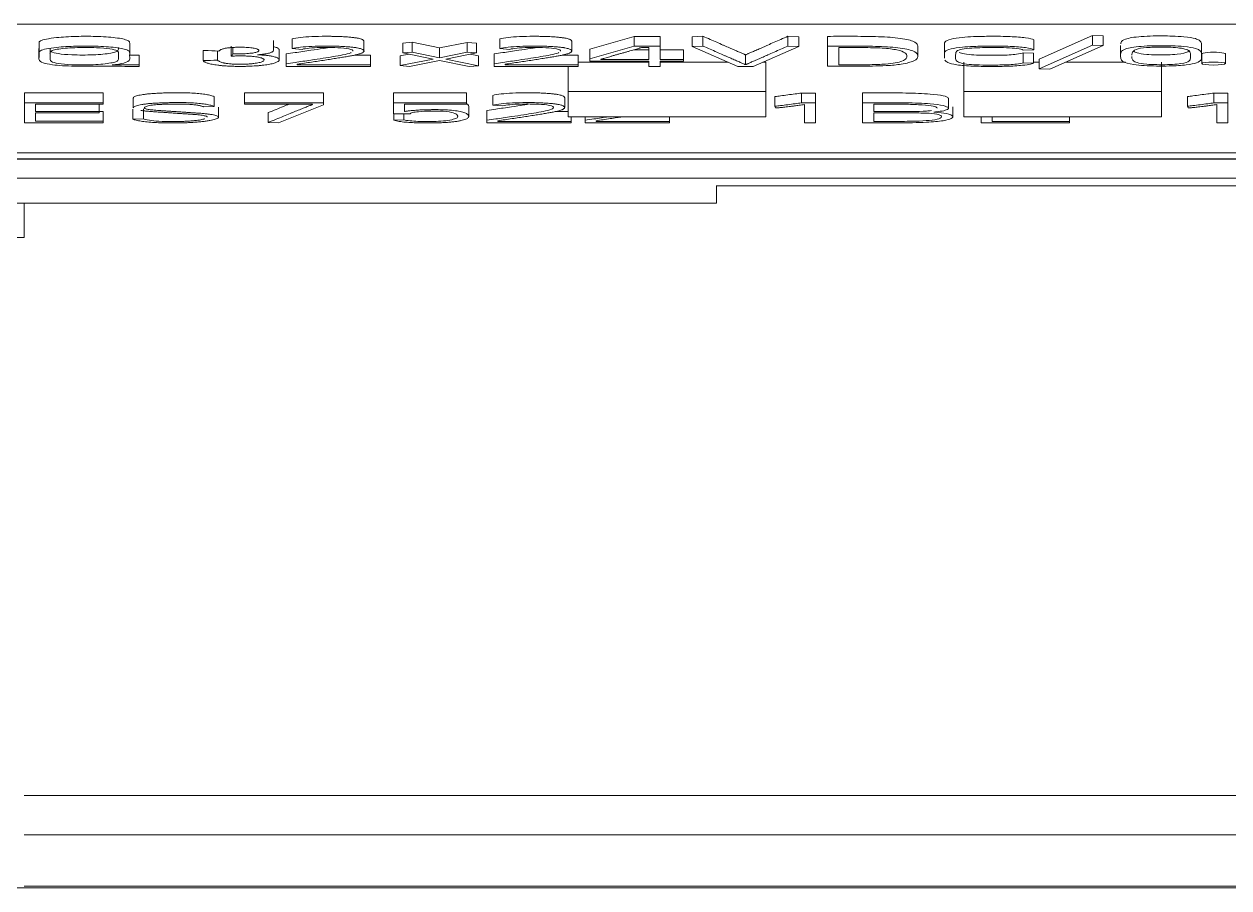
# Model space of a CAD drawing. Header units: millimetres. Extents: x 0 to 594, y 0 to 420.
# Drawn here: x 242.27 to 254.45, y 43.12 to 51.86 of the extents above; entities that cross this region are included whole.
import ezdxf

# ---------------------------------------------------------------- set-up
doc = ezdxf.new("R2010")
doc.units = ezdxf.units.MM
doc.layers.add('1', color=7, linetype='Continuous')

msp = doc.modelspace()

# ---------------------------------------------------------------- linework, layer by layer
at = {"layer": '1', "color": 7, "linetype": 'Continuous', "lineweight": 13}
for p, q in [((265.171, 51.859), (240.371, 51.859)), ((242.422, 51.67), (242.422, 51.571)), ((243.339, 51.562), (243.339, 51.662)), ((244.792, 51.592), (244.792, 51.692)), ((244.982, 51.611), (244.982, 51.71)), ((245.707, 51.588), (245.707, 51.687)), ((246.194, 51.675), (246.099, 51.667)), ((246.099, 51.568), (246.099, 51.667)), ((246.471, 51.618), (246.194, 51.675)), ((246.194, 51.576), (246.194, 51.675)), ((246.751, 51.674), (246.471, 51.618)), ((246.844, 51.667), (246.751, 51.674)), ((246.751, 51.575), (246.751, 51.674)), ((246.844, 51.567), (246.844, 51.667)), ((247.082, 51.611), (247.082, 51.71)), ((247.807, 51.588), (247.807, 51.687)), ((248.438, 51.735), (247.989, 51.606)), ((248.702, 51.735), (248.438, 51.735)), ((248.438, 51.636), (248.438, 51.735)), ((248.702, 51.636), (248.702, 51.735)), ((249.134, 51.736), (249.026, 51.732)), ((249.026, 51.633), (249.026, 51.732)), ((249.134, 51.637), (249.134, 51.736)), ((250.102, 51.732), (249.993, 51.736)), ((249.993, 51.637), (249.993, 51.736)), ((250.102, 51.633), (250.102, 51.732)), ((250.393, 51.636), (250.393, 51.735)), ((251.575, 51.653), (251.575, 51.554)), ((252.479, 51.6), (252.479, 51.7)), ((253.071, 51.745), (252.532, 51.506)), ((253.071, 51.645), (252.532, 51.407)), ((253.18, 51.741), (253.071, 51.745)), ((253.071, 51.645), (253.071, 51.745)), ((253.18, 51.642), (253.071, 51.645)), ((253.18, 51.642), (253.18, 51.741)), ((253.356, 51.644), (253.356, 51.545)), ((242.42, 51.611), (242.42, 51.512)), ((242.533, 51.608), (242.533, 51.508)), ((243.224, 51.562), (243.224, 51.552)), ((243.435, 51.546), (243.337, 51.546)), ((243.435, 51.447), (243.435, 51.546)), ((244.082, 51.592), (244.082, 51.491)), ((244.226, 51.588), (244.226, 51.494)), ((244.366, 51.635), (244.366, 51.535)), ((244.382, 51.623), (244.382, 51.557)), ((244.85, 51.497), (244.85, 51.598)), ((244.922, 51.458), (244.922, 51.558)), ((245.081, 51.604), (244.982, 51.611)), ((245.612, 51.546), (245.774, 51.546)), ((245.774, 51.446), (245.774, 51.546)), ((246.16, 51.555), (246.072, 51.538)), ((246.072, 51.439), (246.072, 51.538)), ((246.194, 51.576), (246.099, 51.568)), ((246.099, 51.568), (246.405, 51.506)), ((246.471, 51.519), (246.194, 51.576)), ((246.471, 51.519), (246.471, 51.618)), ((246.751, 51.575), (246.471, 51.519)), ((246.536, 51.506), (246.844, 51.567)), ((246.844, 51.567), (246.751, 51.575)), ((246.866, 51.537), (246.78, 51.555)), ((246.866, 51.438), (246.866, 51.537)), ((247.022, 51.458), (247.022, 51.558)), ((247.181, 51.604), (247.082, 51.611)), ((247.712, 51.546), (247.874, 51.546)), ((247.874, 51.446), (247.874, 51.546)), ((248.438, 51.636), (247.989, 51.507)), ((247.989, 51.507), (247.989, 51.606)), ((248.588, 51.599), (248.435, 51.599)), ((248.702, 51.636), (248.438, 51.636)), ((248.511, 51.622), (248.588, 51.622)), ((248.588, 51.622), (248.588, 51.5)), ((248.702, 51.5), (248.702, 51.636)), ((248.937, 51.599), (248.702, 51.599)), ((248.937, 51.5), (248.937, 51.599)), ((249.134, 51.637), (249.026, 51.633)), ((249.026, 51.633), (249.487, 51.432)), ((249.565, 51.449), (249.565, 51.548)), ((249.643, 51.432), (250.102, 51.633)), ((250.102, 51.633), (249.993, 51.637)), ((250.393, 51.636), (250.393, 51.434)), ((250.506, 51.622), (250.506, 51.447)), ((251.307, 51.533), (251.307, 51.632)), ((251.575, 51.615), (251.575, 51.516)), ((251.576, 51.635), (251.576, 51.638)), ((252.479, 51.6), (252.37, 51.597)), ((252.372, 51.568), (252.476, 51.564)), ((252.372, 51.469), (252.372, 51.568)), ((252.476, 51.465), (252.476, 51.564)), ((252.641, 51.403), (253.18, 51.642)), ((254.175, 51.541), (254.175, 51.64)), ((254.176, 51.559), (254.176, 51.46)), ((254.417, 51.46), (254.417, 51.559)), ((243.435, 51.447), (243.16, 51.447)), ((243.435, 51.432), (243.435, 51.447)), ((244.922, 51.432), (244.922, 51.458)), ((245.774, 51.432), (244.922, 51.432)), ((245.033, 51.453), (245.033, 51.446)), ((245.033, 51.446), (245.774, 51.446)), ((245.774, 51.446), (245.774, 51.432)), ((246.405, 51.506), (246.072, 51.439)), ((246.072, 51.439), (246.167, 51.431)), ((246.167, 51.431), (246.469, 51.492)), ((246.469, 51.492), (246.771, 51.43)), ((246.866, 51.438), (246.536, 51.506)), ((246.771, 51.43), (246.866, 51.438)), ((247.022, 51.432), (247.022, 51.458)), ((247.874, 51.432), (247.022, 51.432)), ((247.133, 51.453), (247.133, 51.446)), ((247.133, 51.446), (247.874, 51.446)), ((247.771, 51.177), (247.771, 51.432)), ((248.588, 51.475), (247.874, 51.475)), ((247.874, 51.446), (247.874, 51.432)), ((247.989, 51.507), (247.989, 51.486)), ((247.989, 51.486), (248.588, 51.486)), ((248.1, 51.5), (248.1, 51.504)), ((248.588, 51.5), (248.1, 51.5)), ((248.588, 51.486), (248.588, 51.432)), ((248.588, 51.432), (248.702, 51.432)), ((248.937, 51.5), (248.702, 51.5)), ((248.702, 51.432), (248.702, 51.486)), ((248.702, 51.486), (248.937, 51.486)), ((249.389, 51.475), (248.702, 51.475)), ((248.937, 51.486), (248.937, 51.5)), ((249.487, 51.432), (249.643, 51.432)), ((249.771, 51.475), (249.74, 51.475)), ((249.771, 51.177), (249.771, 51.475)), ((251.771, 51.177), (251.771, 51.475)), ((252.372, 51.469), (252.476, 51.465)), ((252.532, 51.475), (252.476, 51.475)), ((252.532, 51.407), (252.532, 51.506)), ((252.532, 51.407), (252.641, 51.403)), ((253.405, 51.475), (252.803, 51.475)), ((253.771, 51.177), (253.771, 51.475)), ((243.071, 51.163), (242.275, 51.163)), ((242.275, 51.064), (242.275, 51.163)), ((243.071, 51.064), (243.071, 51.163)), ((244.5, 51.064), (244.5, 51.164)), ((245.299, 51.164), (244.5, 51.164)), ((245.299, 51.064), (245.299, 51.164)), ((246.005, 51.064), (246.005, 51.163)), ((246.005, 51.163), (246.744, 51.163)), ((246.744, 51.064), (246.744, 51.163)), ((247.771, 51.177), (247.771, 50.921)), ((249.771, 51.177), (247.771, 51.177)), ((249.771, 50.921), (249.771, 51.177)), ((250.13, 51.063), (250.13, 51.162)), ((250.13, 51.162), (250.27, 51.162)), ((250.27, 51.063), (250.27, 51.162)), ((250.747, 51.064), (250.747, 51.163)), ((251.771, 51.177), (251.771, 50.921)), ((253.771, 51.177), (251.771, 51.177)), ((253.771, 50.921), (253.771, 51.177)), ((254.3, 51.162), (254.44, 51.162)), ((254.3, 51.063), (254.3, 51.162)), ((254.44, 51.063), (254.44, 51.162)), ((242.275, 51.064), (242.275, 50.861)), ((243.071, 51.064), (242.275, 51.064)), ((242.386, 50.975), (242.386, 51.05)), ((242.386, 51.05), (243.071, 51.05)), ((243.029, 50.975), (243.029, 51.05)), ((243.071, 51.05), (243.071, 51.064)), ((243.375, 51.111), (243.375, 51.011)), ((244.194, 51.027), (244.194, 51.126)), ((244.5, 51.064), (244.5, 51.05)), ((245.299, 51.064), (244.5, 51.064)), ((244.5, 51.05), (245.188, 51.05)), ((244.844, 50.86), (245.299, 51.044)), ((245.188, 51.05), (245.188, 51.046)), ((245.299, 51.044), (245.299, 51.064)), ((246.005, 50.952), (246.005, 51.064)), ((246.005, 51.064), (246.744, 51.064)), ((246.116, 51.05), (246.116, 50.975)), ((246.744, 51.05), (246.116, 51.05)), ((246.744, 51.064), (246.744, 51.05)), ((247.01, 51.039), (247.01, 51.138)), ((247.11, 51.033), (247.01, 51.039)), ((247.736, 51.016), (247.736, 51.115)), ((249.862, 51.028), (249.862, 51.127)), ((250.13, 51.063), (250.27, 51.063)), ((250.159, 50.861), (250.159, 51.045)), ((250.27, 51.063), (250.27, 50.861)), ((250.747, 50.861), (250.747, 51.064)), ((250.86, 51.049), (250.86, 50.975)), ((251.615, 51.008), (251.615, 51.107)), ((254.032, 51.028), (254.032, 51.127)), ((254.3, 51.063), (254.44, 51.063)), ((254.329, 50.861), (254.329, 51.045)), ((254.44, 51.063), (254.44, 50.861)), ((243.029, 50.975), (242.386, 50.975)), ((242.386, 50.876), (242.386, 50.961)), ((242.386, 50.961), (243.029, 50.961)), ((243.029, 50.961), (243.029, 50.975)), ((243.071, 50.975), (243.029, 50.975)), ((243.071, 50.876), (243.071, 50.975)), ((243.369, 50.898), (243.369, 50.998)), ((243.477, 50.902), (243.477, 51.001)), ((244.194, 51.027), (244.085, 51.023)), ((244.236, 50.919), (244.236, 51.018)), ((244.738, 50.865), (244.738, 50.964)), ((246.174, 50.952), (246.005, 50.952)), ((246.009, 50.886), (246.009, 50.952)), ((246.111, 50.892), (246.111, 50.952)), ((246.766, 50.926), (246.766, 51.025)), ((246.95, 50.887), (246.95, 50.986)), ((247.641, 50.974), (247.771, 50.974)), ((247.771, 50.921), (249.771, 50.921)), ((247.802, 50.875), (247.802, 50.921)), ((247.942, 50.887), (247.942, 50.921)), ((248.794, 50.875), (248.794, 50.921)), ((249.868, 51.013), (249.862, 51.028)), ((250.86, 50.961), (250.86, 50.875)), ((251.66, 50.922), (251.66, 51.021)), ((251.771, 50.921), (253.771, 50.921)), ((251.947, 50.921), (251.947, 50.861)), ((252.058, 50.874), (252.058, 50.921)), ((252.841, 50.874), (252.841, 50.921)), ((254.038, 51.013), (254.032, 51.028)), ((242.275, 50.861), (243.071, 50.861)), ((243.071, 50.876), (242.386, 50.876)), ((243.071, 50.861), (243.071, 50.876)), ((243.369, 50.898), (243.477, 50.902)), ((244.738, 50.865), (244.844, 50.86)), ((246.009, 50.886), (246.111, 50.892)), ((246.95, 50.861), (246.95, 50.887)), ((247.802, 50.861), (246.95, 50.861)), ((247.061, 50.882), (247.061, 50.875)), ((247.061, 50.875), (247.802, 50.875)), ((247.802, 50.875), (247.802, 50.861)), ((247.942, 50.861), (247.942, 50.887)), ((248.794, 50.861), (247.942, 50.861)), ((248.053, 50.882), (248.053, 50.875)), ((248.053, 50.875), (248.794, 50.875)), ((248.794, 50.875), (248.794, 50.861)), ((250.27, 50.861), (250.159, 50.861)), ((251.947, 50.861), (252.841, 50.861)), ((252.841, 50.874), (252.058, 50.874)), ((252.841, 50.861), (252.841, 50.874)), ((254.44, 50.861), (254.329, 50.861)), ((265.171, 50.556), (240.371, 50.556)), ((241.271, 50.3), (264.271, 50.3)), ((256.271, 50.225), (249.271, 50.225)), ((249.271, 50.049), (241.121, 50.049)), ((242.271, 49.701), (242.271, 50.049)), ((242.271, 49.701), (241.121, 49.701)), ((263.271, 44.056), (242.271, 44.056)), ((263.271, 43.66), (242.271, 43.66)), ((239.671, 43.122), (247.704, 43.122)), ((263.271, 43.138), (242.271, 43.138))]:
    msp.add_line(p, q, dxfattribs=at)
at = {"layer": '1', "color": 7, "linetype": 'Continuous', "lineweight": 25}
msp.add_line((265.271, 50.492), (240.271, 50.492), dxfattribs=at)
at = {"layer": '1', "color": 7, "linetype": 'Continuous', "lineweight": 13}
msp.add_ellipse((254.296, 51.559), major_axis=(0.12, 0), ratio=0.127005, start_param=0, end_param=3.141593, dxfattribs=at)
msp.add_ellipse((254.296, 51.46), major_axis=(0.12, 0), ratio=0.127005, dxfattribs=at)
for points, knots in [([(243.339, 51.662), (243.339, 51.665), (243.338, 51.676), (243.324, 51.698), (243.214, 51.723), (243.007, 51.737), (242.787, 51.736), (242.561, 51.723), (242.43, 51.696), (242.422, 51.676), (242.422, 51.67)], [0, 0, 0, 0, 0.057511, 0.15919, 0.313132, 0.453701, 0.5739, 0.710183, 0.901554, 1, 1, 1, 1]), ([(244.982, 51.71), (245.001, 51.715), (245.057, 51.725), (245.179, 51.734), (245.287, 51.736), (245.363, 51.736), (245.402, 51.735), (245.438, 51.734), (245.471, 51.733), (245.501, 51.732), (245.528, 51.73), (245.553, 51.728), (245.575, 51.726), (245.594, 51.724), (245.611, 51.722), (245.626, 51.72), (245.643, 51.717), (245.662, 51.713), (245.68, 51.708), (245.692, 51.703), (245.701, 51.698), (245.706, 51.692), (245.707, 51.689), (245.707, 51.687)], [0, 0, 0, 0, 0.137056, 0.264725, 0.403638, 0.444782, 0.482815, 0.518009, 0.550838, 0.581633, 0.610559, 0.637756, 0.663371, 0.687643, 0.710584, 0.73205, 0.752114, 0.793635, 0.834796, 0.876255, 0.917858, 0.959161, 1, 1, 1, 1]), ([(247.082, 51.71), (247.101, 51.715), (247.157, 51.725), (247.279, 51.734), (247.387, 51.736), (247.463, 51.736), (247.502, 51.735), (247.538, 51.734), (247.571, 51.733), (247.601, 51.732), (247.628, 51.73), (247.653, 51.728), (247.675, 51.726), (247.694, 51.724), (247.711, 51.722), (247.726, 51.72), (247.743, 51.717), (247.762, 51.713), (247.78, 51.708), (247.792, 51.703), (247.801, 51.698), (247.806, 51.692), (247.807, 51.689), (247.807, 51.687)], [0, 0, 0, 0, 0.137056, 0.264725, 0.403638, 0.444782, 0.482815, 0.518009, 0.550838, 0.581633, 0.610559, 0.637756, 0.663371, 0.687643, 0.710584, 0.73205, 0.752114, 0.793635, 0.834796, 0.876255, 0.917858, 0.959161, 1, 1, 1, 1]), ([(249.565, 51.548), (249.563, 51.549), (249.557, 51.551), (249.548, 51.556), (249.535, 51.561), (249.52, 51.568), (249.502, 51.575), (249.482, 51.584), (249.461, 51.594), (249.438, 51.604), (249.414, 51.614), (249.389, 51.625), (249.363, 51.636), (249.323, 51.653), (249.272, 51.676), (249.205, 51.705), (249.158, 51.726), (249.134, 51.736)], [0, 0, 0, 0, 0.013272, 0.034859, 0.06476, 0.101229, 0.142516, 0.188621, 0.238884, 0.292645, 0.349905, 0.409112, 0.468717, 0.528719, 0.675164, 0.832258, 1, 1, 1, 1]), ([(249.993, 51.736), (249.969, 51.726), (249.922, 51.705), (249.854, 51.676), (249.803, 51.653), (249.766, 51.636), (249.741, 51.625), (249.716, 51.614), (249.692, 51.604), (249.668, 51.594), (249.646, 51.584), (249.626, 51.575), (249.608, 51.568), (249.593, 51.561), (249.581, 51.556), (249.572, 51.551), (249.567, 51.549), (249.565, 51.548)], [0, 0, 0, 0, 0.167989, 0.325145, 0.471471, 0.531274, 0.590769, 0.649955, 0.70726, 0.76111, 0.811506, 0.857719, 0.899023, 0.935417, 0.96522, 0.986746, 1, 1, 1, 1]), ([(251.307, 51.632), (251.307, 51.637), (251.303, 51.655), (251.277, 51.686), (251.134, 51.72), (250.884, 51.735), (250.636, 51.736), (250.474, 51.736), (250.393, 51.735)], [0, 0, 0, 0, 0.074698, 0.294301, 0.496214, 0.667508, 0.833288, 1, 1, 1, 1]), ([(251.575, 51.653), (251.575, 51.655), (251.575, 51.664), (251.577, 51.682), (251.62, 51.707), (251.737, 51.725), (251.884, 51.734), (252.051, 51.737), (252.238, 51.735), (252.412, 51.722), (252.464, 51.708), (252.479, 51.7)], [0, 0, 0, 0, 0.020709, 0.144544, 0.297398, 0.414572, 0.499786, 0.618601, 0.749781, 0.872933, 1, 1, 1, 1]), ([(253.686, 51.739), (253.643, 51.738), (253.519, 51.733), (253.385, 51.708), (253.362, 51.681), (253.358, 51.664), (253.357, 51.659)], [0, 0, 0, 0, 0.166667, 0.5, 0.833333, 1, 1, 1, 1]), ([(254.175, 51.64), (254.175, 51.648), (254.174, 51.667), (254.164, 51.691), (254.112, 51.715), (254.02, 51.731), (253.86, 51.74), (253.75, 51.74), (253.686, 51.739)], [0, 0, 0, 0, 0.170174, 0.407267, 0.525814, 0.703633, 0.82218, 1, 1, 1, 1]), ([(243.16, 51.447), (243.211, 51.452), (243.308, 51.467), (243.348, 51.5), (243.333, 51.536), (243.344, 51.569), (243.324, 51.599), (243.214, 51.624), (243.007, 51.637), (242.787, 51.637), (242.561, 51.624), (242.415, 51.594), (242.424, 51.562), (242.424, 51.531), (242.415, 51.5), (242.445, 51.469), (242.56, 51.444), (242.767, 51.431), (242.976, 51.433), (243.193, 51.432), (243.339, 51.432), (243.435, 51.432)], [0, 0, 0, 0, 0.043075, 0.102648, 0.168978, 0.235307, 0.271956, 0.327443, 0.378109, 0.421433, 0.470555, 0.539532, 0.59211, 0.636178, 0.703998, 0.756984, 0.796657, 0.853885, 0.901986, 0.93541, 1, 1, 1, 1]), ([(242.784, 51.62), (242.749, 51.619), (242.648, 51.613), (242.555, 51.597), (242.529, 51.573), (242.536, 51.55), (242.534, 51.524), (242.532, 51.501), (242.538, 51.48), (242.606, 51.46), (242.764, 51.445), (242.939, 51.446), (243.105, 51.457), (243.22, 51.478), (243.225, 51.506), (243.225, 51.534), (243.223, 51.562), (243.229, 51.588), (243.15, 51.61), (243.022, 51.621), (242.893, 51.623), (242.819, 51.622), (242.784, 51.62)], [0, 0, 0, 0, 0.03125, 0.09375, 0.125, 0.1875, 0.25, 0.296875, 0.34375, 0.390625, 0.4375, 0.5, 0.53125, 0.59375, 0.65625, 0.71875, 0.78125, 0.84375, 0.890625, 0.9375, 0.96875, 1, 1, 1, 1]), ([(242.536, 51.59), (242.538, 51.587), (242.549, 51.576), (242.606, 51.559), (242.764, 51.545), (242.939, 51.546), (243.105, 51.556), (243.22, 51.577), (243.224, 51.601), (243.225, 51.616), (243.225, 51.622)], [0, 0, 0, 0, 0.066889, 0.191915, 0.316941, 0.483642, 0.566993, 0.733695, 0.900396, 1, 1, 1, 1]), ([(244.631, 51.549), (244.646, 51.548), (244.667, 51.547), (244.688, 51.546), (244.701, 51.545), (244.707, 51.544), (244.726, 51.542), (244.737, 51.541), (244.753, 51.538), (244.758, 51.538), (244.768, 51.536), (244.773, 51.535), (244.794, 51.531), (244.808, 51.527), (244.824, 51.522), (244.828, 51.52), (244.836, 51.516), (244.839, 51.514), (244.846, 51.508), (244.849, 51.504), (244.85, 51.498), (244.85, 51.496), (244.849, 51.492), (244.848, 51.489), (244.843, 51.483), (244.838, 51.48), (244.826, 51.474), (244.822, 51.472), (244.811, 51.468), (244.806, 51.466), (244.787, 51.46), (244.771, 51.457), (244.745, 51.452), (244.736, 51.45), (244.716, 51.447), (244.695, 51.444), (244.671, 51.442), (244.652, 51.44), (244.646, 51.439), (244.633, 51.438), (244.626, 51.438), (244.592, 51.435), (244.563, 51.434), (244.525, 51.433), (244.517, 51.432), (244.502, 51.432), (244.494, 51.432), (244.471, 51.432), (244.455, 51.432), (244.432, 51.432), (244.424, 51.432), (244.408, 51.432), (244.4, 51.432), (244.377, 51.433), (244.347, 51.434), (244.319, 51.435), (244.298, 51.437), (244.291, 51.437), (244.278, 51.438), (244.259, 51.44), (244.241, 51.442), (244.219, 51.445), (244.208, 51.447), (244.198, 51.448)], [0, 0, 0, 0, 0.03125, 0.046875, 0.046875, 0.0625, 0.0625, 0.09375, 0.09375, 0.109375, 0.109375, 0.125, 0.125, 0.1875, 0.1875, 0.21875, 0.21875, 0.25, 0.25, 0.3125, 0.3125, 0.34375, 0.34375, 0.375, 0.375, 0.4375, 0.4375, 0.46875, 0.46875, 0.5, 0.5, 0.5625, 0.5625, 0.59375, 0.59375, 0.625, 0.65625, 0.65625, 0.671875, 0.671875, 0.6875, 0.6875, 0.75, 0.75, 0.765625, 0.765625, 0.78125, 0.78125, 0.8125, 0.8125, 0.828125, 0.828125, 0.84375, 0.84375, 0.875, 0.90625, 0.90625, 0.921875, 0.921875, 0.9375, 0.96875, 0.96875, 1, 1, 1, 1]), ([(244.226, 51.494), (244.23, 51.49), (244.235, 51.486), (244.246, 51.481), (244.25, 51.479), (244.259, 51.475), (244.264, 51.473), (244.276, 51.47), (244.282, 51.468), (244.293, 51.466), (244.297, 51.465), (244.306, 51.463), (244.31, 51.463), (244.325, 51.46), (244.336, 51.459), (244.353, 51.457), (244.359, 51.457), (244.372, 51.456), (244.379, 51.455), (244.392, 51.454), (244.399, 51.454), (244.414, 51.454), (244.428, 51.453), (244.443, 51.453), (244.458, 51.453), (244.466, 51.453), (244.488, 51.453), (244.503, 51.454), (244.524, 51.455), (244.531, 51.455), (244.544, 51.456), (244.551, 51.456), (244.57, 51.458), (244.581, 51.459), (244.603, 51.462), (244.613, 51.463), (244.631, 51.466), (244.639, 51.468), (244.654, 51.471), (244.667, 51.475), (244.676, 51.478), (244.682, 51.481), (244.684, 51.482), (244.688, 51.484), (244.689, 51.485), (244.695, 51.489), (244.697, 51.493), (244.697, 51.499), (244.696, 51.501), (244.694, 51.505), (244.689, 51.509), (244.682, 51.512), (244.676, 51.515), (244.673, 51.516), (244.668, 51.518), (244.665, 51.519), (244.655, 51.521), (244.648, 51.523), (244.635, 51.525), (244.631, 51.526), (244.622, 51.528), (244.617, 51.528), (244.602, 51.531), (244.591, 51.532), (244.573, 51.533), (244.566, 51.534), (244.553, 51.535), (244.547, 51.535), (244.526, 51.536), (244.512, 51.537), (244.49, 51.537), (244.482, 51.537), (244.467, 51.537), (244.46, 51.537), (244.445, 51.537), (244.438, 51.537), (244.423, 51.537), (244.416, 51.537), (244.394, 51.536), (244.38, 51.535), (244.366, 51.535)], [0, 0, 0, 0, 0.0625, 0.0625, 0.09375, 0.09375, 0.125, 0.125, 0.15625, 0.15625, 0.171875, 0.171875, 0.1875, 0.1875, 0.21875, 0.21875, 0.234375, 0.234375, 0.25, 0.25, 0.265625, 0.265625, 0.28125, 0.296875, 0.296875, 0.3125, 0.3125, 0.34375, 0.34375, 0.359375, 0.359375, 0.375, 0.375, 0.40625, 0.40625, 0.4375, 0.4375, 0.46875, 0.46875, 0.5, 0.53125, 0.53125, 0.546875, 0.546875, 0.5625, 0.5625, 0.625, 0.625, 0.65625, 0.65625, 0.6875, 0.71875, 0.71875, 0.734375, 0.734375, 0.75, 0.75, 0.78125, 0.78125, 0.796875, 0.796875, 0.8125, 0.8125, 0.84375, 0.84375, 0.859375, 0.859375, 0.875, 0.875, 0.90625, 0.90625, 0.921875, 0.921875, 0.9375, 0.9375, 0.953125, 0.953125, 0.96875, 0.96875, 1, 1, 1, 1]), ([(244.382, 51.557), (244.388, 51.557), (244.394, 51.557), (244.403, 51.557), (244.406, 51.557), (244.412, 51.557), (244.422, 51.557), (244.431, 51.557), (244.443, 51.557), (244.449, 51.557), (244.467, 51.558), (244.479, 51.558), (244.502, 51.56), (244.513, 51.56), (244.535, 51.562), (244.545, 51.563), (244.559, 51.564), (244.564, 51.565), (244.573, 51.566), (244.578, 51.566), (244.591, 51.568), (244.598, 51.569), (244.611, 51.572), (244.617, 51.574), (244.626, 51.577), (244.63, 51.578), (244.636, 51.581), (244.638, 51.583), (244.642, 51.586), (244.643, 51.587), (244.644, 51.591), (244.644, 51.592), (244.644, 51.595), (244.643, 51.597), (244.64, 51.6), (244.638, 51.602), (244.629, 51.606), (244.62, 51.609), (244.602, 51.614), (244.595, 51.615), (244.58, 51.618), (244.572, 51.619), (244.553, 51.621), (244.543, 51.622), (244.522, 51.623), (244.51, 51.624), (244.486, 51.625), (244.474, 51.625), (244.449, 51.625), (244.437, 51.625), (244.413, 51.625), (244.4, 51.624), (244.378, 51.623), (244.367, 51.622), (244.352, 51.621), (244.347, 51.62), (244.337, 51.619), (244.333, 51.619), (244.32, 51.617), (244.312, 51.616), (244.291, 51.612), (244.281, 51.609), (244.268, 51.604), (244.264, 51.603), (244.257, 51.6), (244.254, 51.598), (244.247, 51.593), (244.243, 51.59), (244.24, 51.587)], [0, 0, 0, 0, 0.015625, 0.015625, 0.023437, 0.023437, 0.03125, 0.046875, 0.046875, 0.0625, 0.0625, 0.09375, 0.09375, 0.125, 0.125, 0.15625, 0.15625, 0.171875, 0.171875, 0.1875, 0.1875, 0.21875, 0.21875, 0.25, 0.25, 0.28125, 0.28125, 0.3125, 0.3125, 0.34375, 0.34375, 0.375, 0.375, 0.40625, 0.40625, 0.4375, 0.4375, 0.5, 0.5, 0.53125, 0.53125, 0.5625, 0.5625, 0.59375, 0.59375, 0.625, 0.625, 0.65625, 0.65625, 0.6875, 0.6875, 0.71875, 0.71875, 0.75, 0.75, 0.765625, 0.765625, 0.78125, 0.78125, 0.8125, 0.8125, 0.875, 0.875, 0.90625, 0.90625, 0.9375, 0.9375, 1, 1, 1, 1]), ([(244.792, 51.592), (244.792, 51.588), (244.79, 51.584), (244.784, 51.58), (244.782, 51.579), (244.778, 51.577), (244.772, 51.573), (244.764, 51.57), (244.754, 51.567), (244.75, 51.566), (244.743, 51.565), (244.739, 51.564), (244.726, 51.561), (244.706, 51.557), (244.683, 51.554), (244.658, 51.551), (244.645, 51.55), (244.631, 51.549)], [0, 0, 0, 0, 0.219157, 0.219157, 0.284227, 0.284227, 0.349297, 0.479438, 0.479438, 0.544508, 0.544508, 0.609578, 0.609578, 0.739719, 0.869859, 0.869859, 1, 1, 1, 1]), ([(244.85, 51.598), (244.85, 51.599), (244.85, 51.6), (244.849, 51.604), (244.846, 51.608), (244.839, 51.614), (244.836, 51.616), (244.828, 51.62), (244.824, 51.622), (244.813, 51.626), (244.807, 51.628), (244.798, 51.63), (244.796, 51.631), (244.793, 51.632)], [0, 0, 0, 0, 0.068502, 0.068502, 0.417999, 0.417999, 0.592748, 0.592748, 0.767497, 0.767497, 0.942246, 0.942246, 1, 1, 1, 1]), ([(244.922, 51.558), (244.951, 51.562), (245.006, 51.57), (245.09, 51.582), (245.185, 51.596), (245.269, 51.609), (245.324, 51.618), (245.339, 51.62)], [0, 0, 0, 0, 0.210089, 0.392137, 0.591176, 0.889733, 1, 1, 1, 1]), ([(244.922, 51.458), (244.951, 51.463), (245.006, 51.471), (245.09, 51.483), (245.185, 51.497), (245.289, 51.513), (245.397, 51.53), (245.498, 51.548), (245.557, 51.562), (245.576, 51.57), (245.577, 51.571)], [0, 0, 0, 0, 0.122304, 0.228284, 0.344156, 0.517963, 0.664203, 0.816787, 0.985693, 1, 1, 1, 1]), ([(244.982, 51.611), (245.001, 51.616), (245.057, 51.626), (245.179, 51.635), (245.287, 51.637), (245.363, 51.637), (245.402, 51.636), (245.438, 51.635), (245.471, 51.634), (245.501, 51.632), (245.528, 51.631), (245.553, 51.629), (245.575, 51.627), (245.594, 51.625), (245.611, 51.623), (245.626, 51.621), (245.643, 51.618), (245.662, 51.614), (245.68, 51.609), (245.692, 51.604), (245.701, 51.599), (245.706, 51.593), (245.708, 51.588), (245.707, 51.583), (245.703, 51.578), (245.698, 51.573), (245.69, 51.569), (245.681, 51.564), (245.667, 51.559), (245.648, 51.554), (245.618, 51.547), (245.581, 51.539), (245.538, 51.531), (245.488, 51.523), (245.433, 51.514), (245.374, 51.505), (245.311, 51.495), (245.244, 51.485), (245.175, 51.475), (245.104, 51.464), (245.057, 51.457), (245.033, 51.453)], [0, 0, 0, 0, 0.061339, 0.118477, 0.180647, 0.199061, 0.216082, 0.231833, 0.246526, 0.260308, 0.273254, 0.285426, 0.29689, 0.307753, 0.31802, 0.327627, 0.336606, 0.355189, 0.37361, 0.392165, 0.410785, 0.42927, 0.447741, 0.464235, 0.480574, 0.496814, 0.51268, 0.527892, 0.542508, 0.566365, 0.593275, 0.623397, 0.656474, 0.692185, 0.730563, 0.771282, 0.814001, 0.858722, 0.904903, 0.951996, 1, 1, 1, 1]), ([(245.595, 51.587), (245.595, 51.589), (245.591, 51.598), (245.555, 51.614), (245.408, 51.623), (245.273, 51.624), (245.148, 51.617), (245.1, 51.609), (245.081, 51.604)], [0, 0, 0, 0, 0.051721, 0.299015, 0.475174, 0.675868, 0.840679, 1, 1, 1, 1]), ([(247.022, 51.558), (247.051, 51.562), (247.106, 51.57), (247.19, 51.582), (247.285, 51.596), (247.369, 51.609), (247.424, 51.618), (247.439, 51.62)], [0, 0, 0, 0, 0.210089, 0.392137, 0.591176, 0.889733, 1, 1, 1, 1]), ([(247.022, 51.458), (247.051, 51.463), (247.106, 51.471), (247.19, 51.483), (247.285, 51.497), (247.389, 51.513), (247.497, 51.53), (247.598, 51.548), (247.657, 51.562), (247.676, 51.57), (247.677, 51.571)], [0, 0, 0, 0, 0.122304, 0.228284, 0.344156, 0.517963, 0.664203, 0.816787, 0.985693, 1, 1, 1, 1]), ([(247.082, 51.611), (247.101, 51.616), (247.157, 51.626), (247.279, 51.635), (247.387, 51.637), (247.463, 51.637), (247.502, 51.636), (247.538, 51.635), (247.571, 51.634), (247.601, 51.632), (247.628, 51.631), (247.653, 51.629), (247.675, 51.627), (247.694, 51.625), (247.711, 51.623), (247.726, 51.621), (247.743, 51.618), (247.762, 51.614), (247.78, 51.609), (247.792, 51.604), (247.801, 51.599), (247.806, 51.593), (247.808, 51.588), (247.807, 51.583), (247.803, 51.578), (247.798, 51.573), (247.79, 51.569), (247.781, 51.564), (247.767, 51.559), (247.748, 51.554), (247.718, 51.547), (247.681, 51.539), (247.638, 51.531), (247.588, 51.523), (247.533, 51.514), (247.474, 51.505), (247.411, 51.495), (247.344, 51.485), (247.275, 51.475), (247.204, 51.464), (247.157, 51.457), (247.133, 51.453)], [0, 0, 0, 0, 0.061339, 0.118477, 0.180647, 0.199061, 0.216082, 0.231833, 0.246526, 0.260308, 0.273254, 0.285426, 0.29689, 0.307753, 0.31802, 0.327627, 0.336606, 0.355189, 0.37361, 0.392165, 0.410785, 0.42927, 0.447741, 0.464235, 0.480574, 0.496814, 0.51268, 0.527892, 0.542508, 0.566365, 0.593275, 0.623397, 0.656474, 0.692185, 0.730563, 0.771282, 0.814001, 0.858722, 0.904903, 0.951996, 1, 1, 1, 1]), ([(247.695, 51.587), (247.695, 51.589), (247.691, 51.598), (247.655, 51.614), (247.508, 51.623), (247.373, 51.624), (247.248, 51.617), (247.2, 51.609), (247.181, 51.604)], [0, 0, 0, 0, 0.051721, 0.299015, 0.475174, 0.675868, 0.840679, 1, 1, 1, 1]), ([(248.1, 51.504), (248.102, 51.504), (248.107, 51.506), (248.118, 51.509), (248.134, 51.513), (248.155, 51.519), (248.179, 51.526), (248.206, 51.534), (248.236, 51.543), (248.267, 51.551), (248.3, 51.561), (248.333, 51.57), (248.365, 51.579), (248.395, 51.588), (248.423, 51.596), (248.448, 51.603), (248.471, 51.61), (248.489, 51.615), (248.502, 51.619), (248.508, 51.621), (248.511, 51.622)], [0, 0, 0, 0, 0.010734, 0.036404, 0.077011, 0.128795, 0.187998, 0.254619, 0.326966, 0.403344, 0.483752, 0.564544, 0.642072, 0.716335, 0.785641, 0.848294, 0.904294, 0.950045, 0.981947, 1, 1, 1, 1]), ([(249.565, 51.449), (249.563, 51.45), (249.557, 51.452), (249.548, 51.456), (249.535, 51.462), (249.52, 51.469), (249.502, 51.476), (249.482, 51.485), (249.461, 51.494), (249.438, 51.504), (249.414, 51.515), (249.389, 51.526), (249.363, 51.537), (249.323, 51.554), (249.272, 51.577), (249.205, 51.606), (249.158, 51.626), (249.134, 51.637)], [0, 0, 0, 0, 0.013272, 0.034859, 0.06476, 0.101229, 0.142516, 0.188621, 0.238884, 0.292645, 0.349905, 0.409112, 0.468717, 0.528719, 0.675164, 0.832258, 1, 1, 1, 1]), ([(249.993, 51.637), (249.969, 51.626), (249.922, 51.606), (249.854, 51.577), (249.803, 51.554), (249.766, 51.537), (249.741, 51.526), (249.716, 51.515), (249.692, 51.504), (249.668, 51.494), (249.646, 51.485), (249.626, 51.476), (249.608, 51.469), (249.593, 51.462), (249.581, 51.456), (249.572, 51.452), (249.567, 51.45), (249.565, 51.449)], [0, 0, 0, 0, 0.167989, 0.325145, 0.471471, 0.531274, 0.590769, 0.649955, 0.70726, 0.76111, 0.811506, 0.857719, 0.899023, 0.935417, 0.96522, 0.986746, 1, 1, 1, 1]), ([(250.393, 51.434), (250.44, 51.433), (250.538, 51.432), (250.69, 51.432), (250.842, 51.434), (251.003, 51.439), (251.137, 51.451), (251.216, 51.469), (251.272, 51.488), (251.308, 51.515), (251.309, 51.549), (251.277, 51.587), (251.134, 51.621), (250.884, 51.636), (250.636, 51.636), (250.474, 51.637), (250.393, 51.636)], [0, 0, 0, 0, 0.048928, 0.10152, 0.156673, 0.206259, 0.270351, 0.31956, 0.366981, 0.439378, 0.534587, 0.645045, 0.746603, 0.832762, 0.916147, 1, 1, 1, 1]), ([(250.506, 51.447), (250.572, 51.446), (250.678, 51.446), (250.837, 51.449), (250.978, 51.453), (251.091, 51.467), (251.157, 51.487), (251.193, 51.511), (251.198, 51.539), (251.185, 51.569), (251.118, 51.598), (250.956, 51.619), (250.764, 51.622), (250.617, 51.622), (250.535, 51.622), (250.506, 51.622)], [0, 0, 0, 0, 0.085013, 0.135874, 0.205821, 0.265138, 0.333279, 0.422662, 0.50952, 0.618636, 0.722487, 0.80996, 0.894466, 0.962458, 1, 1, 1, 1]), ([(251.575, 51.615), (251.575, 51.62), (251.575, 51.628), (251.576, 51.635), (251.576, 51.638)], [0, 0, 0, 0, 0.690943, 1, 1, 1, 1]), ([(251.575, 51.554), (251.575, 51.555), (251.575, 51.564), (251.577, 51.583), (251.62, 51.608), (251.737, 51.626), (251.884, 51.635), (252.051, 51.637), (252.238, 51.636), (252.412, 51.623), (252.464, 51.609), (252.479, 51.6)], [0, 0, 0, 0, 0.020709, 0.144544, 0.297398, 0.414572, 0.499786, 0.618601, 0.749781, 0.872933, 1, 1, 1, 1]), ([(251.575, 51.516), (251.575, 51.521), (251.575, 51.528), (251.576, 51.536), (251.576, 51.538)], [0, 0, 0, 0, 0.690943, 1, 1, 1, 1]), ([(252.37, 51.597), (252.36, 51.604), (252.323, 51.613), (252.204, 51.622), (252.082, 51.623), (251.963, 51.622), (251.84, 51.618), (251.736, 51.605), (251.691, 51.584), (251.688, 51.561), (251.689, 51.536), (251.687, 51.511), (251.692, 51.487), (251.733, 51.466), (251.812, 51.451), (251.938, 51.445), (252.077, 51.445), (252.212, 51.446), (252.32, 51.456), (252.357, 51.464), (252.372, 51.469)], [0, 0, 0, 0, 0.052928, 0.097969, 0.144851, 0.190624, 0.232935, 0.284925, 0.348337, 0.424764, 0.49245, 0.572241, 0.64631, 0.708712, 0.757514, 0.801091, 0.856423, 0.915681, 0.949914, 1, 1, 1, 1]), ([(251.725, 51.571), (251.731, 51.569), (251.754, 51.561), (251.812, 51.55), (251.938, 51.544), (252.077, 51.544), (252.212, 51.545), (252.32, 51.555), (252.357, 51.563), (252.372, 51.568)], [0, 0, 0, 0, 0.067926, 0.224083, 0.363523, 0.540575, 0.730191, 0.839732, 1, 1, 1, 1]), ([(253.686, 51.64), (253.643, 51.639), (253.519, 51.633), (253.385, 51.609), (253.353, 51.571), (253.357, 51.533), (253.357, 51.5), (253.386, 51.473), (253.447, 51.452), (253.628, 51.435), (253.831, 51.433), (254.034, 51.445), (254.144, 51.469), (254.175, 51.499), (254.175, 51.532), (254.176, 51.564), (254.164, 51.592), (254.112, 51.615), (254.02, 51.632), (253.86, 51.641), (253.75, 51.641), (253.686, 51.64)], [0, 0, 0, 0, 0.03125, 0.09375, 0.15625, 0.25, 0.3125, 0.34375, 0.40625, 0.4375, 0.5, 0.546875, 0.59375, 0.65625, 0.71875, 0.78125, 0.84375, 0.875, 0.921875, 0.953125, 1, 1, 1, 1]), ([(253.912, 51.622), (253.882, 51.624), (253.794, 51.627), (253.648, 51.626), (253.505, 51.609), (253.48, 51.583), (253.47, 51.562), (253.469, 51.55), (253.469, 51.546)], [0, 0, 0, 0, 0.114194, 0.285486, 0.456777, 0.685166, 0.913555, 1, 1, 1, 1]), ([(253.47, 51.53), (253.47, 51.525), (253.47, 51.512), (253.479, 51.491), (253.512, 51.469), (253.596, 51.453), (253.756, 51.447), (253.948, 51.451), (254.049, 51.479), (254.064, 51.51), (254.064, 51.541), (254.063, 51.571), (254.047, 51.593), (254.004, 51.61), (253.942, 51.619), (253.912, 51.622)], [0, 0, 0, 0, 0.045455, 0.136364, 0.204545, 0.272727, 0.318182, 0.409091, 0.5, 0.590909, 0.727273, 0.818182, 0.886364, 0.954545, 1, 1, 1, 1]), ([(253.493, 51.582), (253.499, 51.578), (253.522, 51.567), (253.596, 51.552), (253.756, 51.547), (253.948, 51.55), (254.032, 51.574), (254.05, 51.587), (254.054, 51.592)], [0, 0, 0, 0, 0.120999, 0.29653, 0.413551, 0.647592, 0.881634, 1, 1, 1, 1]), ([(244.198, 51.448), (244.18, 51.451), (244.163, 51.454), (244.143, 51.459), (244.136, 51.461), (244.125, 51.465), (244.119, 51.466), (244.11, 51.47), (244.106, 51.472), (244.099, 51.476), (244.095, 51.477), (244.087, 51.483), (244.084, 51.487), (244.082, 51.491)], [0, 0, 0, 0, 0.25, 0.25, 0.375, 0.375, 0.5, 0.5, 0.625, 0.625, 0.75, 0.75, 1, 1, 1, 1]), ([(252.476, 51.465), (252.469, 51.461), (252.443, 51.453), (252.357, 51.44), (252.204, 51.431), (252.014, 51.431), (251.814, 51.433), (251.653, 51.452), (251.596, 51.475), (251.582, 51.49), (251.579, 51.496)], [0, 0, 0, 0, 0.058457, 0.155986, 0.291909, 0.424602, 0.5815, 0.731612, 0.885114, 1, 1, 1, 1]), ([(243.375, 51.111), (243.375, 51.114), (243.378, 51.119), (243.388, 51.126), (243.406, 51.133), (243.43, 51.139), (243.461, 51.145), (243.496, 51.15), (243.538, 51.155), (243.586, 51.158), (243.639, 51.161), (243.696, 51.163), (243.759, 51.165), (243.83, 51.165), (243.908, 51.164), (243.986, 51.161), (244.056, 51.155), (244.115, 51.147), (244.162, 51.137), (244.185, 51.13), (244.194, 51.126)], [0, 0, 0, 0, 0.044644, 0.094363, 0.142355, 0.188807, 0.233838, 0.278316, 0.322946, 0.368517, 0.415986, 0.465531, 0.517256, 0.571853, 0.642255, 0.709267, 0.77669, 0.846391, 0.919865, 1, 1, 1, 1]), ([(247.01, 51.138), (247.03, 51.144), (247.086, 51.153), (247.208, 51.163), (247.316, 51.165), (247.391, 51.164), (247.431, 51.164), (247.467, 51.163), (247.499, 51.162), (247.53, 51.16), (247.557, 51.159), (247.581, 51.157), (247.603, 51.155), (247.623, 51.153), (247.639, 51.151), (247.654, 51.149), (247.672, 51.146), (247.69, 51.142), (247.708, 51.137), (247.721, 51.132), (247.729, 51.126), (247.735, 51.121), (247.736, 51.117), (247.736, 51.115)], [0, 0, 0, 0, 0.137056, 0.264725, 0.403638, 0.444782, 0.482815, 0.518009, 0.550838, 0.581633, 0.610559, 0.637756, 0.663371, 0.687643, 0.710584, 0.73205, 0.752114, 0.793635, 0.834796, 0.876255, 0.917858, 0.959161, 1, 1, 1, 1]), ([(249.862, 51.127), (249.881, 51.129), (249.926, 51.134), (249.992, 51.143), (250.063, 51.153), (250.109, 51.159), (250.13, 51.162)], [0, 0, 0, 0, 0.194145, 0.465142, 0.75263, 1, 1, 1, 1]), ([(250.747, 51.163), (250.806, 51.163), (250.952, 51.163), (251.185, 51.164), (251.42, 51.155), (251.575, 51.135), (251.612, 51.118), (251.615, 51.109), (251.615, 51.108)], [0, 0, 0, 0, 0.160794, 0.396669, 0.631844, 0.802858, 0.972626, 1, 1, 1, 1]), ([(254.032, 51.127), (254.051, 51.129), (254.096, 51.134), (254.162, 51.143), (254.233, 51.153), (254.279, 51.159), (254.3, 51.162)], [0, 0, 0, 0, 0.194145, 0.465142, 0.75263, 1, 1, 1, 1]), ([(244.085, 51.023), (244.083, 51.024), (244.078, 51.026), (244.069, 51.029), (244.058, 51.032), (244.044, 51.035), (244.027, 51.038), (244.008, 51.041), (243.986, 51.044), (243.96, 51.046), (243.931, 51.049), (243.899, 51.05), (243.862, 51.051), (243.828, 51.051), (243.795, 51.051), (243.763, 51.051), (243.727, 51.05), (243.69, 51.049), (243.652, 51.047), (243.616, 51.045), (243.582, 51.042), (243.552, 51.038), (243.524, 51.033), (243.503, 51.026), (243.491, 51.019), (243.487, 51.012), (243.49, 51.007), (243.499, 51.002), (243.514, 50.998), (243.535, 50.995), (243.559, 50.992), (243.587, 50.989), (243.62, 50.986), (243.655, 50.984), (243.693, 50.981), (243.734, 50.979), (243.776, 50.976), (243.821, 50.973), (243.868, 50.97), (243.917, 50.966), (243.966, 50.963), (244.014, 50.96), (244.059, 50.957), (244.101, 50.953), (244.139, 50.949), (244.172, 50.944), (244.2, 50.939), (244.222, 50.933), (244.234, 50.926), (244.238, 50.919), (244.234, 50.911), (244.223, 50.904), (244.205, 50.897), (244.181, 50.89), (244.15, 50.884), (244.113, 50.878), (244.07, 50.873), (244.02, 50.868), (243.964, 50.864), (243.904, 50.861), (243.837, 50.86), (243.76, 50.859), (243.675, 50.86), (243.588, 50.863), (243.513, 50.869), (243.45, 50.877), (243.401, 50.887), (243.378, 50.894), (243.369, 50.898)], [0, 0, 0, 0, 0.006902, 0.014527, 0.0229, 0.03171, 0.040697, 0.049939, 0.059406, 0.069126, 0.079243, 0.089792, 0.100957, 0.11302, 0.121351, 0.131067, 0.142193, 0.154038, 0.166072, 0.178522, 0.191399, 0.204849, 0.219214, 0.234859, 0.25249, 0.272668, 0.283841, 0.294211, 0.304173, 0.314215, 0.324636, 0.335605, 0.347264, 0.35967, 0.372854, 0.386723, 0.401163, 0.416176, 0.433071, 0.449927, 0.466747, 0.483271, 0.499286, 0.514866, 0.530063, 0.545048, 0.560066, 0.575472, 0.591898, 0.609868, 0.627376, 0.645005, 0.66302, 0.681094, 0.698922, 0.71679, 0.734853, 0.753306, 0.772468, 0.792214, 0.812556, 0.833938, 0.86301, 0.889874, 0.915888, 0.942166, 0.969784, 1, 1, 1, 1]), ([(243.375, 51.012), (243.375, 51.015), (243.378, 51.019), (243.388, 51.027), (243.406, 51.034), (243.43, 51.04), (243.461, 51.046), (243.496, 51.051), (243.538, 51.056), (243.586, 51.059), (243.639, 51.062), (243.696, 51.064), (243.759, 51.065), (243.83, 51.066), (243.908, 51.065), (243.986, 51.062), (244.056, 51.056), (244.115, 51.048), (244.162, 51.038), (244.185, 51.031), (244.194, 51.027)], [0, 0, 0, 0, 0.044644, 0.094363, 0.142355, 0.188807, 0.233838, 0.278316, 0.322946, 0.368517, 0.415986, 0.465531, 0.517256, 0.571853, 0.642255, 0.709267, 0.77669, 0.846391, 0.919865, 1, 1, 1, 1]), ([(244.951, 51.05), (244.931, 51.042), (244.887, 51.024), (244.816, 50.995), (244.764, 50.974), (244.738, 50.964)], [0, 0, 0, 0, 0.278236, 0.625645, 1, 1, 1, 1]), ([(245.188, 51.046), (245.187, 51.046), (245.183, 51.044), (245.176, 51.041), (245.165, 51.037), (245.15, 51.031), (245.133, 51.024), (245.113, 51.016), (245.091, 51.007), (245.067, 50.998), (245.041, 50.987), (245.015, 50.977), (244.987, 50.966), (244.946, 50.949), (244.89, 50.926), (244.816, 50.896), (244.764, 50.875), (244.738, 50.865)], [0, 0, 0, 0, 0.006664, 0.022274, 0.046836, 0.07897, 0.117297, 0.161819, 0.211415, 0.264968, 0.322476, 0.382404, 0.443215, 0.50491, 0.65714, 0.82217, 1, 1, 1, 1]), ([(246.748, 51.051), (246.751, 51.049), (246.762, 51.04), (246.766, 51.032), (246.766, 51.025)], [0, 0, 0, 0, 0.257031, 1, 1, 1, 1]), ([(246.95, 50.887), (246.98, 50.891), (247.035, 50.899), (247.118, 50.911), (247.213, 50.926), (247.318, 50.941), (247.426, 50.959), (247.526, 50.976), (247.611, 50.997), (247.635, 51.02), (247.583, 51.042), (247.437, 51.051), (247.301, 51.052), (247.177, 51.045), (247.129, 51.037), (247.11, 51.033)], [0, 0, 0, 0, 0.068794, 0.128406, 0.193582, 0.291346, 0.373604, 0.45943, 0.554437, 0.645803, 0.738171, 0.803969, 0.878932, 0.940491, 1, 1, 1, 1]), ([(246.95, 50.986), (246.98, 50.99), (247.035, 50.998), (247.118, 51.011), (247.213, 51.025), (247.298, 51.037), (247.353, 51.046), (247.368, 51.049)], [0, 0, 0, 0, 0.210089, 0.392137, 0.591176, 0.889733, 1, 1, 1, 1]), ([(247.01, 51.039), (247.03, 51.044), (247.086, 51.054), (247.208, 51.064), (247.316, 51.065), (247.391, 51.065), (247.431, 51.065), (247.467, 51.064), (247.499, 51.062), (247.53, 51.061), (247.557, 51.059), (247.581, 51.058), (247.603, 51.056), (247.623, 51.054), (247.639, 51.051), (247.654, 51.049), (247.672, 51.046), (247.69, 51.043), (247.708, 51.038), (247.721, 51.032), (247.729, 51.027), (247.735, 51.022), (247.736, 51.016), (247.735, 51.011), (247.732, 51.007), (247.726, 51.002), (247.719, 50.997), (247.71, 50.993), (247.696, 50.988), (247.676, 50.982), (247.647, 50.975), (247.61, 50.968), (247.566, 50.96), (247.517, 50.951), (247.462, 50.942), (247.402, 50.933), (247.339, 50.923), (247.272, 50.913), (247.203, 50.903), (247.133, 50.892), (247.085, 50.885), (247.061, 50.882)], [0, 0, 0, 0, 0.061339, 0.118477, 0.180647, 0.199061, 0.216082, 0.231833, 0.246526, 0.260308, 0.273254, 0.285426, 0.29689, 0.307753, 0.31802, 0.327627, 0.336606, 0.355189, 0.37361, 0.392165, 0.410785, 0.42927, 0.447741, 0.464235, 0.480574, 0.496814, 0.51268, 0.527892, 0.542508, 0.566365, 0.593275, 0.623397, 0.656474, 0.692185, 0.730563, 0.771282, 0.814001, 0.858722, 0.904903, 0.951996, 1, 1, 1, 1]), ([(249.862, 51.028), (249.881, 51.03), (249.926, 51.035), (249.992, 51.044), (250.063, 51.053), (250.109, 51.06), (250.13, 51.063)], [0, 0, 0, 0, 0.194145, 0.465142, 0.75263, 1, 1, 1, 1]), ([(250.159, 51.045), (250.141, 51.043), (250.108, 51.039), (250.062, 51.032), (250.023, 51.027), (249.99, 51.023), (249.962, 51.02), (249.939, 51.017), (249.92, 51.015), (249.905, 51.014), (249.893, 51.013), (249.883, 51.013), (249.875, 51.013), (249.871, 51.013), (249.868, 51.013)], [0, 0, 0, 0, 0.200504, 0.370797, 0.510902, 0.6264, 0.722885, 0.800448, 0.861213, 0.907383, 0.939504, 0.963232, 0.983337, 1, 1, 1, 1]), ([(250.747, 51.064), (250.806, 51.064), (250.952, 51.063), (251.185, 51.065), (251.42, 51.056), (251.575, 51.036), (251.625, 51.013), (251.607, 50.992), (251.544, 50.978), (251.493, 50.971), (251.468, 50.969)], [0, 0, 0, 0, 0.121799, 0.300471, 0.478612, 0.608153, 0.736749, 0.853072, 0.938599, 1, 1, 1, 1]), ([(251.503, 51.008), (251.503, 51.01), (251.499, 51.017), (251.468, 51.03), (251.352, 51.043), (251.179, 51.05), (251.011, 51.049), (250.901, 51.049), (250.86, 51.049)], [0, 0, 0, 0, 0.046506, 0.200835, 0.387866, 0.595348, 0.852137, 1, 1, 1, 1]), ([(254.032, 51.028), (254.051, 51.03), (254.096, 51.035), (254.162, 51.044), (254.233, 51.053), (254.279, 51.06), (254.3, 51.063)], [0, 0, 0, 0, 0.194145, 0.465142, 0.75263, 1, 1, 1, 1]), ([(254.329, 51.045), (254.311, 51.043), (254.278, 51.039), (254.232, 51.032), (254.193, 51.027), (254.16, 51.023), (254.132, 51.02), (254.109, 51.017), (254.09, 51.015), (254.075, 51.014), (254.063, 51.013), (254.053, 51.013), (254.045, 51.013), (254.041, 51.013), (254.038, 51.013)], [0, 0, 0, 0, 0.200504, 0.370797, 0.510902, 0.6264, 0.722885, 0.800448, 0.861213, 0.907383, 0.939504, 0.963232, 0.983337, 1, 1, 1, 1]), ([(244.123, 50.919), (244.123, 50.921), (244.121, 50.924), (244.111, 50.929), (244.094, 50.933), (244.071, 50.937), (244.044, 50.94), (244.013, 50.944), (243.978, 50.946), (243.94, 50.949), (243.898, 50.952), (243.855, 50.954), (243.811, 50.957), (243.765, 50.96), (243.719, 50.964), (243.672, 50.967), (243.625, 50.97), (243.58, 50.973), (243.538, 50.976), (243.499, 50.98), (243.47, 50.983), (243.454, 50.985), (243.45, 50.986)], [0, 0, 0, 0, 0.046778, 0.090962, 0.132344, 0.173508, 0.216053, 0.260638, 0.307555, 0.35681, 0.408584, 0.462592, 0.51845, 0.576184, 0.636733, 0.69651, 0.755527, 0.813094, 0.868692, 0.922581, 0.974787, 1, 1, 1, 1]), ([(246.116, 50.975), (246.12, 50.976), (246.13, 50.977), (246.146, 50.98), (246.165, 50.982), (246.185, 50.984), (246.207, 50.986), (246.231, 50.988), (246.258, 50.99), (246.287, 50.991), (246.319, 50.992), (246.354, 50.993), (246.392, 50.994), (246.451, 50.994), (246.53, 50.993), (246.618, 50.986), (246.685, 50.976), (246.733, 50.962), (246.761, 50.944), (246.768, 50.929), (246.764, 50.916), (246.754, 50.906), (246.738, 50.898), (246.715, 50.89), (246.688, 50.883), (246.656, 50.877), (246.618, 50.872), (246.576, 50.867), (246.529, 50.864), (246.479, 50.861), (246.425, 50.86), (246.381, 50.859), (246.347, 50.859), (246.323, 50.86), (246.295, 50.86), (246.263, 50.86), (246.23, 50.861), (246.196, 50.863), (246.161, 50.865), (246.127, 50.867), (246.093, 50.87), (246.061, 50.875), (246.033, 50.88), (246.017, 50.884), (246.009, 50.886)], [0, 0, 0, 0, 0.010575, 0.021534, 0.032937, 0.044729, 0.056875, 0.069452, 0.0826, 0.096505, 0.111279, 0.126985, 0.143702, 0.161538, 0.205913, 0.248141, 0.293825, 0.346182, 0.40699, 0.478261, 0.512629, 0.544859, 0.575282, 0.604004, 0.631084, 0.6569, 0.681684, 0.705765, 0.729734, 0.753772, 0.778045, 0.803118, 0.812005, 0.822876, 0.835737, 0.849942, 0.864952, 0.880894, 0.897668, 0.915306, 0.934053, 0.954105, 0.975931, 1, 1, 1, 1]), ([(246.111, 50.892), (246.127, 50.887), (246.165, 50.881), (246.259, 50.874), (246.36, 50.873), (246.469, 50.875), (246.567, 50.885), (246.629, 50.9), (246.659, 50.918), (246.653, 50.939), (246.626, 50.961), (246.53, 50.979), (246.379, 50.98), (246.266, 50.976), (246.19, 50.965), (246.175, 50.957), (246.174, 50.952)], [0, 0, 0, 0, 0.059022, 0.110017, 0.175174, 0.228533, 0.294979, 0.374406, 0.452147, 0.547151, 0.653629, 0.744768, 0.81483, 0.893356, 0.941956, 1, 1, 1, 1]), ([(247.942, 50.887), (247.972, 50.891), (248.027, 50.899), (248.105, 50.911), (248.152, 50.918), (248.175, 50.921)], [0, 0, 0, 0, 0.380934, 0.711024, 1, 1, 1, 1]), ([(248.318, 50.921), (248.3, 50.919), (248.26, 50.913), (248.195, 50.903), (248.125, 50.892), (248.077, 50.885), (248.053, 50.882)], [0, 0, 0, 0, 0.199986, 0.461494, 0.728165, 1, 1, 1, 1]), ([(251.468, 50.969), (251.522, 50.965), (251.62, 50.955), (251.668, 50.93), (251.654, 50.904), (251.575, 50.88), (251.415, 50.867), (251.25, 50.861), (251.09, 50.861), (250.921, 50.861), (250.805, 50.861), (250.747, 50.861)], [0, 0, 0, 0, 0.103943, 0.238103, 0.352261, 0.47238, 0.599265, 0.688206, 0.785795, 0.892897, 1, 1, 1, 1]), ([(250.86, 50.975), (250.909, 50.975), (250.994, 50.975), (251.124, 50.975), (251.253, 50.974), (251.374, 50.977), (251.428, 50.983), (251.443, 50.985)], [0, 0, 0, 0, 0.239673, 0.424554, 0.643274, 0.889286, 1, 1, 1, 1]), ([(250.86, 50.875), (250.9, 50.875), (251.003, 50.875), (251.144, 50.875), (251.297, 50.877), (251.431, 50.884), (251.54, 50.902), (251.552, 50.924), (251.531, 50.944), (251.417, 50.96), (251.24, 50.961), (251.055, 50.961), (250.925, 50.961), (250.86, 50.961)], [0, 0, 0, 0, 0.066156, 0.175169, 0.23737, 0.32413, 0.412445, 0.52466, 0.605148, 0.683631, 0.78156, 0.89078, 1, 1, 1, 1]), ([(243.477, 50.902), (243.486, 50.897), (243.526, 50.886), (243.634, 50.875), (243.744, 50.873), (243.828, 50.874), (243.884, 50.875), (243.933, 50.878), (243.976, 50.881), (244.013, 50.885), (244.044, 50.889), (244.069, 50.894), (244.086, 50.898), (244.095, 50.901), (244.097, 50.902)], [0, 0, 0, 0, 0.169571, 0.319075, 0.484913, 0.560266, 0.628977, 0.692946, 0.753542, 0.811134, 0.866792, 0.921, 0.97397, 1, 1, 1, 1]), ([(247.705, 43.122), (247.84, 43.122), (247.975, 43.122), (250.168, 43.122), (252.219, 43.122), (256.306, 43.122), (258.342, 43.122), (260.371, 43.122)], [0, 0, 0, 0, 0.03177, 0.03177, 0.515885, 0.515885, 1, 1, 1, 1])]:
    msp.add_open_spline(points, degree=3, knots=knots, dxfattribs=at)
for points in [[(244.096, 51.592), (244.091, 51.592), (244.086, 51.592), (244.082, 51.592)], [(244.24, 51.587), (244.192, 51.589), (244.144, 51.59), (244.096, 51.592)], [(244.366, 51.535), (244.371, 51.542), (244.376, 51.55), (244.382, 51.557)], [(244.082, 51.491), (244.13, 51.492), (244.178, 51.493), (244.226, 51.494)], [(249.271, 50.226), (249.271, 50.166), (249.271, 50.108), (249.271, 50.049)]]:
    msp.add_open_spline(points, degree=3, dxfattribs=at)

doc.saveas('drawing.dxf')
